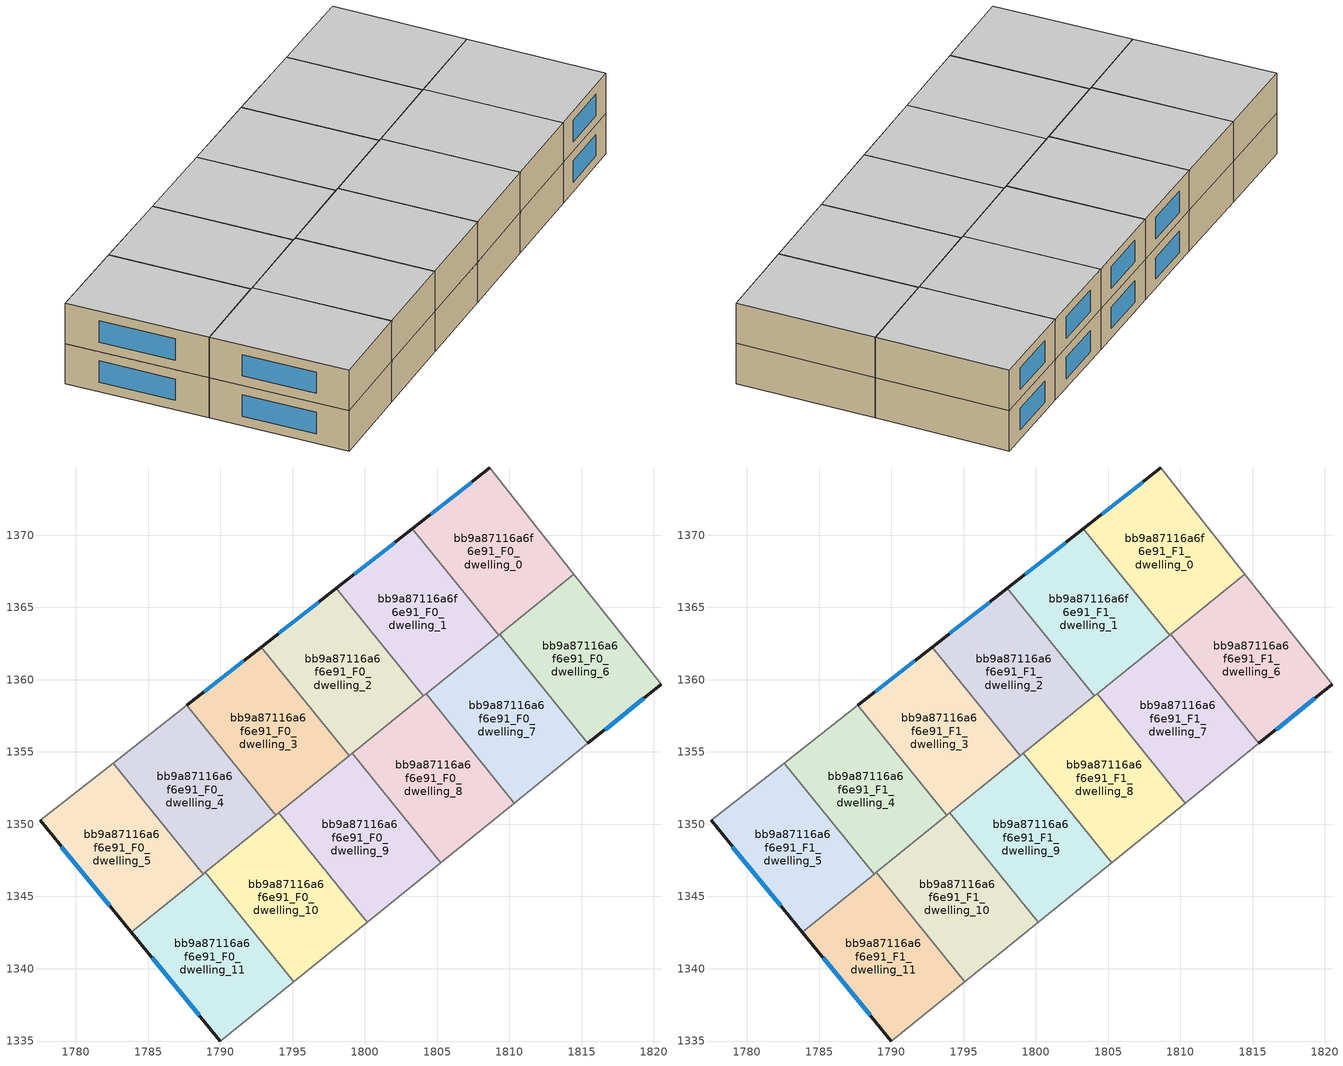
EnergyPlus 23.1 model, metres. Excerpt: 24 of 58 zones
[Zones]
bb9a87116a6f6e91_F0_dwelling_0
 floor ground (EU_floor_Construction): 1808.64,1374.64 1814.46,1367.29 1809.25,1363.08 1803.29,1370.45 z0
 wall outside (EU_wall_Construction): 1808.64,1374.64 1803.29,1370.45 z0:3
 wall adiabatic (EU_wall_Construction): 1814.46,1367.29 1808.64,1374.64 z0:3
 wall to bb9a87116a6f6e91_F0_dwelling_1 (EU_wall_Construction): 1803.29,1370.45 1809.25,1363.08 z0:3
 wall to bb9a87116a6f6e91_F0_dwelling_6 (EU_wall_Construction): 1809.32,1363.14 1814.46,1367.29 z0:3
 wall to bb9a87116a6f6e91_F0_dwelling_7 (EU_wall_Construction): 1809.25,1363.08 1809.32,1363.14 z0:3
 window (EU_Window_Construction): 1807.39,1373.66 1804.54,1371.43 z0.7:2.3
bb9a87116a6f6e91_F0_dwelling_1
 floor ground (EU_floor_Construction): 1803.29,1370.45 1809.25,1363.08 1804.06,1358.88 1798.03,1366.33 z0
 wall outside (EU_wall_Construction): 1803.29,1370.45 1798.03,1366.33 z0:3
 wall to bb9a87116a6f6e91_F0_dwelling_2 (EU_wall_Construction): 1798.03,1366.33 1804.06,1358.88 z0:3
 wall to bb9a87116a6f6e91_F0_dwelling_7 (EU_wall_Construction): 1804.23,1359.02 1809.25,1363.08 z0:3
 wall to bb9a87116a6f6e91_F0_dwelling_8 (EU_wall_Construction): 1804.06,1358.88 1804.23,1359.02 z0:3
 window (EU_Window_Construction): 1802.05,1369.48 1799.26,1367.3 z0.7:2.3
bb9a87116a6f6e91_F0_dwelling_10
 floor ground (EU_floor_Construction): 1794.05,1350.78 1800.16,1343.23 1795.07,1339.11 1788.95,1346.66 z0
 wall to bb9a87116a6f6e91_F0_dwelling_9 (EU_wall_Construction): 1800.16,1343.23 1794.05,1350.78 z0:3
 wall adiabatic (EU_wall_Construction): 1795.07,1339.11 1800.16,1343.23 z0:3
 wall to bb9a87116a6f6e91_F0_dwelling_11 (EU_wall_Construction): 1788.95,1346.66 1795.07,1339.11 z0:3
 wall to bb9a87116a6f6e91_F0_dwelling_4 (EU_wall_Construction): 1793.84,1350.61 1788.95,1346.66 z0:3
 wall to bb9a87116a6f6e91_F0_dwelling_3 (EU_wall_Construction): 1794.05,1350.78 1793.84,1350.61 z0:3
bb9a87116a6f6e91_F0_dwelling_11
 floor ground (EU_floor_Construction): 1788.95,1346.66 1795.07,1339.11 1789.99,1335 1783.84,1342.53 z0
 wall outside (EU_wall_Construction): 1783.84,1342.53 1789.99,1335 z0:3
 wall adiabatic (EU_wall_Construction): 1789.99,1335 1795.07,1339.11 z0:3
 wall to bb9a87116a6f6e91_F0_dwelling_5 (EU_wall_Construction): 1788.81,1346.54 1783.84,1342.53 z0:3
 wall to bb9a87116a6f6e91_F0_dwelling_4 (EU_wall_Construction): 1788.95,1346.66 1788.81,1346.54 z0:3
 window (EU_Window_Construction): 1785.29,1340.76 1788.55,1336.77 z0.7:2.3
bb9a87116a6f6e91_F0_dwelling_2
 floor ground (EU_floor_Construction): 1798.03,1366.33 1804.06,1358.88 1798.92,1354.72 1792.83,1362.25 z0
 wall outside (EU_wall_Construction): 1798.03,1366.33 1792.83,1362.25 z0:3
 wall to bb9a87116a6f6e91_F0_dwelling_3 (EU_wall_Construction): 1792.83,1362.25 1798.92,1354.72 1794.05,1350.78 z0:3
 wall to bb9a87116a6f6e91_F0_dwelling_9 (EU_wall_Construction): 1794.05,1350.78 1799.14,1354.9 z0:3
 wall to bb9a87116a6f6e91_F0_dwelling_8 (EU_wall_Construction): 1799.14,1354.9 1804.06,1358.88 z0:3
 window (EU_Window_Construction): 1796.81,1365.37 1794.05,1363.21 z0.7:2.3
bb9a87116a6f6e91_F0_dwelling_3
 floor ground (EU_floor_Construction): 1792.83,1362.25 1798.92,1354.72 1793.84,1350.61 1787.68,1358.22 z0
 wall outside (EU_wall_Construction): 1792.83,1362.25 1787.68,1358.22 z0:3
 wall to bb9a87116a6f6e91_F0_dwelling_4 (EU_wall_Construction): 1787.68,1358.22 1793.84,1350.61 z0:3
 window (EU_Window_Construction): 1791.62,1361.31 1788.89,1359.17 z0.7:2.3
bb9a87116a6f6e91_F0_dwelling_4
 floor ground (EU_floor_Construction): 1787.68,1358.22 1793.84,1350.61 1788.81,1346.54 1782.59,1354.23 z0
 wall to bb9a87116a6f6e91_F0_dwelling_5 (EU_wall_Construction): 1782.59,1354.23 1788.81,1346.54 z0:3
 wall adiabatic (EU_wall_Construction): 1787.68,1358.22 1782.59,1354.23 z0:3
bb9a87116a6f6e91_F0_dwelling_5
 floor ground (EU_floor_Construction): 1782.59,1354.23 1788.81,1346.54 1783.84,1342.53 1777.53,1350.26 z0
 wall outside (EU_wall_Construction): 1777.53,1350.26 1783.84,1342.53 z0:3
 wall adiabatic (EU_wall_Construction): 1782.59,1354.23 1777.53,1350.26 z0:3
 window (EU_Window_Construction): 1779.01,1348.45 1782.36,1344.34 z0.7:2.3
bb9a87116a6f6e91_F0_dwelling_6
 floor ground (EU_floor_Construction): 1814.46,1367.29 1820.49,1359.67 1815.44,1355.59 1809.33,1363.14 z0
 wall outside (EU_wall_Construction): 1815.44,1355.59 1820.49,1359.67 z0:3
 wall adiabatic (EU_wall_Construction): 1820.49,1359.67 1814.46,1367.29 z0:3
 wall to bb9a87116a6f6e91_F0_dwelling_7 (EU_wall_Construction): 1809.33,1363.14 1815.44,1355.59 z0:3
 window (EU_Window_Construction): 1816.62,1356.55 1819.3,1358.71 z0.7:2.3
bb9a87116a6f6e91_F0_dwelling_7
 floor ground (EU_floor_Construction): 1809.33,1363.14 1815.44,1355.59 1810.34,1351.47 1804.23,1359.02 z0
 wall adiabatic (EU_wall_Construction): 1810.34,1351.47 1815.44,1355.59 z0:3
 wall to bb9a87116a6f6e91_F0_dwelling_8 (EU_wall_Construction): 1804.23,1359.02 1810.34,1351.47 z0:3
bb9a87116a6f6e91_F0_dwelling_8
 floor ground (EU_floor_Construction): 1804.23,1359.02 1810.34,1351.47 1805.25,1347.35 1799.14,1354.9 z0
 wall adiabatic (EU_wall_Construction): 1805.25,1347.35 1810.34,1351.47 z0:3
 wall to bb9a87116a6f6e91_F0_dwelling_9 (EU_wall_Construction): 1799.14,1354.9 1805.25,1347.35 z0:3
bb9a87116a6f6e91_F0_dwelling_9
 floor ground (EU_floor_Construction): 1799.14,1354.9 1805.25,1347.35 1800.16,1343.23 1794.05,1350.78 z0
 wall adiabatic (EU_wall_Construction): 1800.16,1343.23 1805.25,1347.35 z0:3
bb9a87116a6f6e91_F1_dwelling_0
 floor to bb9a87116a6f6e91_F0_dwelling_0 (EU_floor_Construction): 1808.64,1374.64 1814.46,1367.29 1809.25,1363.08 1803.29,1370.45 z3
 wall outside (EU_wall_Construction): 1808.64,1374.64 1803.29,1370.45 z3:6
 wall adiabatic (EU_wall_Construction): 1814.46,1367.29 1808.64,1374.64 z3:6
 wall to bb9a87116a6f6e91_F1_dwelling_1 (EU_wall_Construction): 1803.29,1370.45 1809.25,1363.08 z3:6
 wall to bb9a87116a6f6e91_F1_dwelling_6 (EU_wall_Construction): 1809.32,1363.14 1814.46,1367.29 z3:6
 wall to bb9a87116a6f6e91_F1_dwelling_7 (EU_wall_Construction): 1809.25,1363.08 1809.32,1363.14 z3:6
 window (EU_Window_Construction): 1807.39,1373.66 1804.54,1371.43 z3.7:5.3
 ceiling to bb9a87116a6f6e91_F2_dwelling_0 (EU_floor_Construction): 1814.46,1367.29 1808.64,1374.64 1803.29,1370.45 1809.25,1363.08 z6
bb9a87116a6f6e91_F1_dwelling_1
 floor to bb9a87116a6f6e91_F0_dwelling_1 (EU_floor_Construction): 1803.29,1370.45 1809.25,1363.08 1804.06,1358.88 1798.03,1366.33 z3
 wall outside (EU_wall_Construction): 1803.29,1370.45 1798.03,1366.33 z3:6
 wall to bb9a87116a6f6e91_F1_dwelling_2 (EU_wall_Construction): 1798.03,1366.33 1804.06,1358.88 z3:6
 wall to bb9a87116a6f6e91_F1_dwelling_7 (EU_wall_Construction): 1804.23,1359.02 1809.25,1363.08 z3:6
 wall to bb9a87116a6f6e91_F1_dwelling_8 (EU_wall_Construction): 1804.06,1358.88 1804.23,1359.02 z3:6
 window (EU_Window_Construction): 1802.05,1369.48 1799.26,1367.3 z3.7:5.3
 ceiling to bb9a87116a6f6e91_F2_dwelling_1 (EU_floor_Construction): 1809.25,1363.08 1803.29,1370.45 1798.03,1366.33 1804.06,1358.88 z6
bb9a87116a6f6e91_F1_dwelling_10
 floor to bb9a87116a6f6e91_F0_dwelling_10 (EU_floor_Construction): 1794.05,1350.78 1800.16,1343.23 1795.07,1339.11 1788.95,1346.66 z3
 wall to bb9a87116a6f6e91_F1_dwelling_9 (EU_wall_Construction): 1800.16,1343.23 1794.05,1350.78 z3:6
 wall adiabatic (EU_wall_Construction): 1795.07,1339.11 1800.16,1343.23 z3:6
 wall to bb9a87116a6f6e91_F1_dwelling_11 (EU_wall_Construction): 1788.95,1346.66 1795.07,1339.11 z3:6
 wall to bb9a87116a6f6e91_F1_dwelling_4 (EU_wall_Construction): 1793.84,1350.61 1788.95,1346.66 z3:6
 wall to bb9a87116a6f6e91_F1_dwelling_3 (EU_wall_Construction): 1794.05,1350.78 1793.84,1350.61 z3:6
 ceiling to bb9a87116a6f6e91_F2_dwelling_10 (EU_floor_Construction): 1800.16,1343.23 1794.05,1350.78 1788.95,1346.66 1795.07,1339.11 z6
bb9a87116a6f6e91_F1_dwelling_11
 floor to bb9a87116a6f6e91_F0_dwelling_11 (EU_floor_Construction): 1788.95,1346.66 1795.07,1339.11 1789.99,1335 1783.84,1342.53 z3
 wall outside (EU_wall_Construction): 1783.84,1342.53 1789.99,1335 z3:6
 wall adiabatic (EU_wall_Construction): 1789.99,1335 1795.07,1339.11 z3:6
 wall to bb9a87116a6f6e91_F1_dwelling_5 (EU_wall_Construction): 1788.81,1346.54 1783.84,1342.53 z3:6
 wall to bb9a87116a6f6e91_F1_dwelling_4 (EU_wall_Construction): 1788.95,1346.66 1788.81,1346.54 z3:6
 window (EU_Window_Construction): 1785.29,1340.76 1788.55,1336.77 z3.7:5.3
 ceiling to bb9a87116a6f6e91_F2_dwelling_11 (EU_floor_Construction): 1795.07,1339.11 1788.95,1346.66 1783.84,1342.53 1789.99,1335 z6
bb9a87116a6f6e91_F1_dwelling_2
 floor to bb9a87116a6f6e91_F0_dwelling_2 (EU_floor_Construction): 1798.03,1366.33 1804.06,1358.88 1798.92,1354.72 1792.83,1362.25 z3
 wall outside (EU_wall_Construction): 1798.03,1366.33 1792.83,1362.25 z3:6
 wall to bb9a87116a6f6e91_F1_dwelling_3 (EU_wall_Construction): 1792.83,1362.25 1798.92,1354.72 1794.05,1350.78 z3:6
 wall to bb9a87116a6f6e91_F1_dwelling_9 (EU_wall_Construction): 1794.05,1350.78 1799.14,1354.9 z3:6
 wall to bb9a87116a6f6e91_F1_dwelling_8 (EU_wall_Construction): 1799.14,1354.9 1804.06,1358.88 z3:6
 window (EU_Window_Construction): 1796.81,1365.37 1794.05,1363.21 z3.7:5.3
 ceiling to bb9a87116a6f6e91_F2_dwelling_2 (EU_floor_Construction): 1804.06,1358.88 1798.03,1366.33 1792.83,1362.25 1798.92,1354.72 z6
bb9a87116a6f6e91_F1_dwelling_3
 floor to bb9a87116a6f6e91_F0_dwelling_3 (EU_floor_Construction): 1792.83,1362.25 1798.92,1354.72 1793.84,1350.61 1787.68,1358.22 z3
 wall outside (EU_wall_Construction): 1792.83,1362.25 1787.68,1358.22 z3:6
 wall to bb9a87116a6f6e91_F1_dwelling_4 (EU_wall_Construction): 1787.68,1358.22 1793.84,1350.61 z3:6
 window (EU_Window_Construction): 1791.62,1361.31 1788.89,1359.17 z3.7:5.3
 ceiling to bb9a87116a6f6e91_F2_dwelling_3 (EU_floor_Construction): 1798.92,1354.72 1792.83,1362.25 1787.68,1358.22 1793.84,1350.61 z6
bb9a87116a6f6e91_F1_dwelling_4
 floor to bb9a87116a6f6e91_F0_dwelling_4 (EU_floor_Construction): 1787.68,1358.22 1793.84,1350.61 1788.81,1346.54 1782.59,1354.23 z3
 wall to bb9a87116a6f6e91_F1_dwelling_5 (EU_wall_Construction): 1782.59,1354.23 1788.81,1346.54 z3:6
 wall adiabatic (EU_wall_Construction): 1787.68,1358.22 1782.59,1354.23 z3:6
 ceiling to bb9a87116a6f6e91_F2_dwelling_4 (EU_floor_Construction): 1793.84,1350.61 1787.68,1358.22 1782.59,1354.23 1788.81,1346.54 z6
bb9a87116a6f6e91_F1_dwelling_5
 floor to bb9a87116a6f6e91_F0_dwelling_5 (EU_floor_Construction): 1782.59,1354.23 1788.81,1346.54 1783.84,1342.53 1777.53,1350.26 z3
 wall outside (EU_wall_Construction): 1777.53,1350.26 1783.84,1342.53 z3:6
 wall adiabatic (EU_wall_Construction): 1782.59,1354.23 1777.53,1350.26 z3:6
 window (EU_Window_Construction): 1779.01,1348.45 1782.36,1344.34 z3.7:5.3
 ceiling to bb9a87116a6f6e91_F2_dwelling_5 (EU_floor_Construction): 1788.81,1346.54 1782.59,1354.23 1777.53,1350.26 1783.84,1342.53 z6
bb9a87116a6f6e91_F1_dwelling_6
 floor to bb9a87116a6f6e91_F0_dwelling_6 (EU_floor_Construction): 1814.46,1367.29 1820.49,1359.67 1815.44,1355.59 1809.33,1363.14 z3
 wall outside (EU_wall_Construction): 1815.44,1355.59 1820.49,1359.67 z3:6
 wall adiabatic (EU_wall_Construction): 1820.49,1359.67 1814.46,1367.29 z3:6
 wall to bb9a87116a6f6e91_F1_dwelling_7 (EU_wall_Construction): 1809.33,1363.14 1815.44,1355.59 z3:6
 window (EU_Window_Construction): 1816.62,1356.55 1819.3,1358.71 z3.7:5.3
 ceiling to bb9a87116a6f6e91_F2_dwelling_6 (EU_floor_Construction): 1820.49,1359.67 1814.46,1367.29 1809.33,1363.14 1815.44,1355.59 z6
bb9a87116a6f6e91_F1_dwelling_7
 floor to bb9a87116a6f6e91_F0_dwelling_7 (EU_floor_Construction): 1809.33,1363.14 1815.44,1355.59 1810.34,1351.47 1804.23,1359.02 z3
 wall adiabatic (EU_wall_Construction): 1810.34,1351.47 1815.44,1355.59 z3:6
 wall to bb9a87116a6f6e91_F1_dwelling_8 (EU_wall_Construction): 1804.23,1359.02 1810.34,1351.47 z3:6
 ceiling to bb9a87116a6f6e91_F2_dwelling_7 (EU_floor_Construction): 1815.44,1355.59 1809.33,1363.14 1804.23,1359.02 1810.34,1351.47 z6
bb9a87116a6f6e91_F1_dwelling_8
 floor to bb9a87116a6f6e91_F0_dwelling_8 (EU_floor_Construction): 1804.23,1359.02 1810.34,1351.47 1805.25,1347.35 1799.14,1354.9 z3
 wall adiabatic (EU_wall_Construction): 1805.25,1347.35 1810.34,1351.47 z3:6
 wall to bb9a87116a6f6e91_F1_dwelling_9 (EU_wall_Construction): 1799.14,1354.9 1805.25,1347.35 z3:6
 ceiling to bb9a87116a6f6e91_F2_dwelling_8 (EU_floor_Construction): 1810.34,1351.47 1804.23,1359.02 1799.14,1354.9 1805.25,1347.35 z6
bb9a87116a6f6e91_F1_dwelling_9
 floor to bb9a87116a6f6e91_F0_dwelling_9 (EU_floor_Construction): 1799.14,1354.9 1805.25,1347.35 1800.16,1343.23 1794.05,1350.78 z3
 wall adiabatic (EU_wall_Construction): 1800.16,1343.23 1805.25,1347.35 z3:6
 ceiling to bb9a87116a6f6e91_F2_dwelling_9 (EU_floor_Construction): 1805.25,1347.35 1799.14,1354.9 1794.05,1350.78 1800.16,1343.23 z6
[Building]
EU S2 Campaign: North Axis=0; Terrain=City; Solar Distribution=FullExterior
[Site:Location]
Budapest.Ferenc.Liszt.Intl.AP: Latitude=47.437; Longitude=19.256; Time Zone=1; Elevation=185
[SizingPeriod:WeatherFileDays]
AnnualSizingPeriod: Begin Month=1; Begin Day of Month=1; End Month=12; End Day of Month=31; Day of Week for Start Day=Monday; Use Weather File Daylight Saving Period=No; Use Weather File Rain and Snow Indicators=No
[MATERIAL]
EU_InternalMass_Material: Roughness=MediumRough; Thickness=0.1; Conductivity=1; Density=1800; Specific Heat=900; Thermal Absorptance=0.9; Solar Absorptance=0.7; Visible Absorptance=0.7
[MATERIAL:NOMASS] Roughness=MediumRough; Thermal Absorptance=0.9; Solar Absorptance=0.7; Visible Absorptance=0.7
Name | Thermal Resistance
EU_wall_NoMass | 0.832559
EU_floor_NoMass | 0.872794
[WINDOWMATERIAL:SIMPLEGLAZINGSYSTEM]
EU_Window_SimpleGlazing: UFactor=2.79869; Solar Heat Gain Coefficient=0.75; Visible Transmittance=0.75
[CONSTRUCTION]
EU_wall_Construction: EU_wall_NoMass
EU_floor_Construction: EU_floor_NoMass
EU_Window_Construction: EU_Window_SimpleGlazing
EU_InternalMass_Construction: EU_InternalMass_Material
[ZONE] Type=1; Multiplier=1; Ceiling Height=autocalculate; Floor Area=autocalculate; Part of Total Floor Area=Yes
Name | Volume
bb9a87116a6f6e91_F0_dwelling_0; bb9a87116a6f6e91_F1_dwelling_0 | 190.965
bb9a87116a6f6e91_F0_dwelling_1; bb9a87116a6f6e91_F1_dwelling_1 | 190.958
bb9a87116a6f6e91_F0_dwelling_10; bb9a87116a6f6e91_F1_dwelling_10; bb9a87116a6f6e91_F0_dwelling_8; bb9a87116a6f6e91_F1_dwelling_8 | 190.979
bb9a87116a6f6e91_F0_dwelling_11; bb9a87116a6f6e91_F1_dwelling_11 | 190.956
bb9a87116a6f6e91_F0_dwelling_2; bb9a87116a6f6e91_F1_dwelling_2 | 190.976
bb9a87116a6f6e91_F0_dwelling_3; bb9a87116a6f6e91_F1_dwelling_3 | 190.939
bb9a87116a6f6e91_F0_dwelling_4; bb9a87116a6f6e91_F1_dwelling_4; bb9a87116a6f6e91_F0_dwelling_9; bb9a87116a6f6e91_F1_dwelling_9 | 190.963
bb9a87116a6f6e91_F0_dwelling_5; bb9a87116a6f6e91_F1_dwelling_5; bb9a87116a6f6e91_F0_dwelling_7; bb9a87116a6f6e91_F1_dwelling_7 | 190.96
bb9a87116a6f6e91_F0_dwelling_6; bb9a87116a6f6e91_F1_dwelling_6 | 190.962
[INTERNALMASS] Construction=EU_InternalMass_Construction
Name | Zone or ZoneList | Surface Area
bb9a87116a6f6e91_F0_dwelling_0_EU_InternalMass | bb9a87116a6f6e91_F0_dwelling_0 | 63.6552
bb9a87116a6f6e91_F0_dwelling_1_EU_InternalMass | bb9a87116a6f6e91_F0_dwelling_1 | 63.6527
bb9a87116a6f6e91_F0_dwelling_2_EU_InternalMass | bb9a87116a6f6e91_F0_dwelling_2 | 63.6597
bb9a87116a6f6e91_F0_dwelling_3_EU_InternalMass | bb9a87116a6f6e91_F0_dwelling_3 | 63.6465
bb9a87116a6f6e91_F0_dwelling_4_EU_InternalMass | bb9a87116a6f6e91_F0_dwelling_4 | 63.654
bb9a87116a6f6e91_F0_dwelling_5_EU_InternalMass | bb9a87116a6f6e91_F0_dwelling_5 | 63.6535
bb9a87116a6f6e91_F0_dwelling_6_EU_InternalMass | bb9a87116a6f6e91_F0_dwelling_6 | 63.6541
bb9a87116a6f6e91_F0_dwelling_7_EU_InternalMass | bb9a87116a6f6e91_F0_dwelling_7 | 63.6532
bb9a87116a6f6e91_F0_dwelling_8_EU_InternalMass | bb9a87116a6f6e91_F0_dwelling_8 | 63.6596
bb9a87116a6f6e91_F0_dwelling_9_EU_InternalMass | bb9a87116a6f6e91_F0_dwelling_9 | 63.654
bb9a87116a6f6e91_F0_dwelling_10_EU_InternalMass | bb9a87116a6f6e91_F0_dwelling_10 | 63.6596
bb9a87116a6f6e91_F0_dwelling_11_EU_InternalMass | bb9a87116a6f6e91_F0_dwelling_11 | 63.652
bb9a87116a6f6e91_F1_dwelling_0_EU_InternalMass | bb9a87116a6f6e91_F1_dwelling_0 | 63.6552
bb9a87116a6f6e91_F1_dwelling_1_EU_InternalMass | bb9a87116a6f6e91_F1_dwelling_1 | 63.6527
bb9a87116a6f6e91_F1_dwelling_2_EU_InternalMass | bb9a87116a6f6e91_F1_dwelling_2 | 63.6597
bb9a87116a6f6e91_F1_dwelling_3_EU_InternalMass | bb9a87116a6f6e91_F1_dwelling_3 | 63.6465
bb9a87116a6f6e91_F1_dwelling_4_EU_InternalMass | bb9a87116a6f6e91_F1_dwelling_4 | 63.654
bb9a87116a6f6e91_F1_dwelling_5_EU_InternalMass | bb9a87116a6f6e91_F1_dwelling_5 | 63.6535
bb9a87116a6f6e91_F1_dwelling_6_EU_InternalMass | bb9a87116a6f6e91_F1_dwelling_6 | 63.6541
bb9a87116a6f6e91_F1_dwelling_7_EU_InternalMass | bb9a87116a6f6e91_F1_dwelling_7 | 63.6532
bb9a87116a6f6e91_F1_dwelling_8_EU_InternalMass | bb9a87116a6f6e91_F1_dwelling_8 | 63.6596
bb9a87116a6f6e91_F1_dwelling_9_EU_InternalMass | bb9a87116a6f6e91_F1_dwelling_9 | 63.654
bb9a87116a6f6e91_F1_dwelling_10_EU_InternalMass | bb9a87116a6f6e91_F1_dwelling_10 | 63.6596
bb9a87116a6f6e91_F1_dwelling_11_EU_InternalMass | bb9a87116a6f6e91_F1_dwelling_11 | 63.652
[OTHEREQUIPMENT] Fuel Type=Electricity; Design Level Calculation Method=Watts/Area; Power per Zone Floor Area=1; Fraction Latent=0; Fraction Radiant=0; Fraction Lost=0; Carbon Dioxide Generation Rate=0; EndUse Subcategory=EU_Step8_InternalGains
Name | Zone or ZoneList or Space or SpaceList | Schedule
EU_Step8_InternalGain_bb9a87116a6f6e91_F0_dwelling_0_f000 | bb9a87116a6f6e91_F0_dwelling_0 | EU_Step8_GainSchedule_bb9a87116a6f6e91_F0_dwelling_0_f000
EU_Step8_InternalGain_bb9a87116a6f6e91_F0_dwelling_1_f000 | bb9a87116a6f6e91_F0_dwelling_1 | EU_Step8_GainSchedule_bb9a87116a6f6e91_F0_dwelling_1_f000
EU_Step8_InternalGain_bb9a87116a6f6e91_F0_dwelling_2_f000 | bb9a87116a6f6e91_F0_dwelling_2 | EU_Step8_GainSchedule_bb9a87116a6f6e91_F0_dwelling_2_f000
EU_Step8_InternalGain_bb9a87116a6f6e91_F0_dwelling_3_f000 | bb9a87116a6f6e91_F0_dwelling_3 | EU_Step8_GainSchedule_bb9a87116a6f6e91_F0_dwelling_3_f000
EU_Step8_InternalGain_bb9a87116a6f6e91_F0_dwelling_4_f000 | bb9a87116a6f6e91_F0_dwelling_4 | EU_Step8_GainSchedule_bb9a87116a6f6e91_F0_dwelling_4_f000
EU_Step8_InternalGain_bb9a87116a6f6e91_F0_dwelling_5_f000 | bb9a87116a6f6e91_F0_dwelling_5 | EU_Step8_GainSchedule_bb9a87116a6f6e91_F0_dwelling_5_f000
EU_Step8_InternalGain_bb9a87116a6f6e91_F0_dwelling_6_f000 | bb9a87116a6f6e91_F0_dwelling_6 | EU_Step8_GainSchedule_bb9a87116a6f6e91_F0_dwelling_6_f000
EU_Step8_InternalGain_bb9a87116a6f6e91_F0_dwelling_7_f000 | bb9a87116a6f6e91_F0_dwelling_7 | EU_Step8_GainSchedule_bb9a87116a6f6e91_F0_dwelling_7_f000
EU_Step8_InternalGain_bb9a87116a6f6e91_F0_dwelling_8_f000 | bb9a87116a6f6e91_F0_dwelling_8 | EU_Step8_GainSchedule_bb9a87116a6f6e91_F0_dwelling_8_f000
EU_Step8_InternalGain_bb9a87116a6f6e91_F0_dwelling_9_f000 | bb9a87116a6f6e91_F0_dwelling_9 | EU_Step8_GainSchedule_bb9a87116a6f6e91_F0_dwelling_9_f000
EU_Step8_InternalGain_bb9a87116a6f6e91_F0_dwelling_10_f000 | bb9a87116a6f6e91_F0_dwelling_10 | EU_Step8_GainSchedule_bb9a87116a6f6e91_F0_dwelling_10_f000
EU_Step8_InternalGain_bb9a87116a6f6e91_F0_dwelling_11_f000 | bb9a87116a6f6e91_F0_dwelling_11 | EU_Step8_GainSchedule_bb9a87116a6f6e91_F0_dwelling_11_f000
EU_Step8_InternalGain_bb9a87116a6f6e91_F1_dwelling_0_f000 | bb9a87116a6f6e91_F1_dwelling_0 | EU_Step8_GainSchedule_bb9a87116a6f6e91_F1_dwelling_0_f000
EU_Step8_InternalGain_bb9a87116a6f6e91_F1_dwelling_1_f000 | bb9a87116a6f6e91_F1_dwelling_1 | EU_Step8_GainSchedule_bb9a87116a6f6e91_F1_dwelling_1_f000
EU_Step8_InternalGain_bb9a87116a6f6e91_F1_dwelling_2_f000 | bb9a87116a6f6e91_F1_dwelling_2 | EU_Step8_GainSchedule_bb9a87116a6f6e91_F1_dwelling_2_f000
EU_Step8_InternalGain_bb9a87116a6f6e91_F1_dwelling_3_f000 | bb9a87116a6f6e91_F1_dwelling_3 | EU_Step8_GainSchedule_bb9a87116a6f6e91_F1_dwelling_3_f000
EU_Step8_InternalGain_bb9a87116a6f6e91_F1_dwelling_4_f000 | bb9a87116a6f6e91_F1_dwelling_4 | EU_Step8_GainSchedule_bb9a87116a6f6e91_F1_dwelling_4_f000
EU_Step8_InternalGain_bb9a87116a6f6e91_F1_dwelling_5_f000 | bb9a87116a6f6e91_F1_dwelling_5 | EU_Step8_GainSchedule_bb9a87116a6f6e91_F1_dwelling_5_f000
EU_Step8_InternalGain_bb9a87116a6f6e91_F1_dwelling_6_f000 | bb9a87116a6f6e91_F1_dwelling_6 | EU_Step8_GainSchedule_bb9a87116a6f6e91_F1_dwelling_6_f000
EU_Step8_InternalGain_bb9a87116a6f6e91_F1_dwelling_7_f000 | bb9a87116a6f6e91_F1_dwelling_7 | EU_Step8_GainSchedule_bb9a87116a6f6e91_F1_dwelling_7_f000
EU_Step8_InternalGain_bb9a87116a6f6e91_F1_dwelling_8_f000 | bb9a87116a6f6e91_F1_dwelling_8 | EU_Step8_GainSchedule_bb9a87116a6f6e91_F1_dwelling_8_f000
EU_Step8_InternalGain_bb9a87116a6f6e91_F1_dwelling_9_f000 | bb9a87116a6f6e91_F1_dwelling_9 | EU_Step8_GainSchedule_bb9a87116a6f6e91_F1_dwelling_9_f000
EU_Step8_InternalGain_bb9a87116a6f6e91_F1_dwelling_10_f000 | bb9a87116a6f6e91_F1_dwelling_10 | EU_Step8_GainSchedule_bb9a87116a6f6e91_F1_dwelling_10_f000
EU_Step8_InternalGain_bb9a87116a6f6e91_F1_dwelling_11_f000 | bb9a87116a6f6e91_F1_dwelling_11 | EU_Step8_GainSchedule_bb9a87116a6f6e91_F1_dwelling_11_f000
[ZONEVENTILATION:DESIGNFLOWRATE] Schedule=EU_AlwaysOn; Design Flow Rate Calculation Method=AirChanges/Hour; Air Changes per Hour=0.475469; Ventilation Type=Natural; Fan Pressure Rise=0; Fan Total Efficiency=1; Constant Term Coefficient=1; Temperature Term Coefficient=0; Velocity Term Coefficient=0; Velocity Squared Term Coefficient=0; Minimum Indoor Temperature=-100; Maximum Indoor Temperature=100; Delta Temperature=-100; Minimum Outdoor Temperature=-100; Maximum Outdoor Temperature=100; Maximum Wind Speed=40
Name | Zone or ZoneList or Space or SpaceList
EU_ConstantAir_bb9a87116a6f6e91_F0_dwelling_0 | bb9a87116a6f6e91_F0_dwelling_0
EU_ConstantAir_bb9a87116a6f6e91_F0_dwelling_1 | bb9a87116a6f6e91_F0_dwelling_1
EU_ConstantAir_bb9a87116a6f6e91_F0_dwelling_2 | bb9a87116a6f6e91_F0_dwelling_2
EU_ConstantAir_bb9a87116a6f6e91_F0_dwelling_3 | bb9a87116a6f6e91_F0_dwelling_3
EU_ConstantAir_bb9a87116a6f6e91_F0_dwelling_4 | bb9a87116a6f6e91_F0_dwelling_4
EU_ConstantAir_bb9a87116a6f6e91_F0_dwelling_5 | bb9a87116a6f6e91_F0_dwelling_5
EU_ConstantAir_bb9a87116a6f6e91_F0_dwelling_6 | bb9a87116a6f6e91_F0_dwelling_6
EU_ConstantAir_bb9a87116a6f6e91_F0_dwelling_7 | bb9a87116a6f6e91_F0_dwelling_7
EU_ConstantAir_bb9a87116a6f6e91_F0_dwelling_8 | bb9a87116a6f6e91_F0_dwelling_8
EU_ConstantAir_bb9a87116a6f6e91_F0_dwelling_9 | bb9a87116a6f6e91_F0_dwelling_9
EU_ConstantAir_bb9a87116a6f6e91_F0_dwelling_10 | bb9a87116a6f6e91_F0_dwelling_10
EU_ConstantAir_bb9a87116a6f6e91_F0_dwelling_11 | bb9a87116a6f6e91_F0_dwelling_11
EU_ConstantAir_bb9a87116a6f6e91_F1_dwelling_0 | bb9a87116a6f6e91_F1_dwelling_0
EU_ConstantAir_bb9a87116a6f6e91_F1_dwelling_1 | bb9a87116a6f6e91_F1_dwelling_1
EU_ConstantAir_bb9a87116a6f6e91_F1_dwelling_2 | bb9a87116a6f6e91_F1_dwelling_2
EU_ConstantAir_bb9a87116a6f6e91_F1_dwelling_3 | bb9a87116a6f6e91_F1_dwelling_3
EU_ConstantAir_bb9a87116a6f6e91_F1_dwelling_4 | bb9a87116a6f6e91_F1_dwelling_4
EU_ConstantAir_bb9a87116a6f6e91_F1_dwelling_5 | bb9a87116a6f6e91_F1_dwelling_5
EU_ConstantAir_bb9a87116a6f6e91_F1_dwelling_6 | bb9a87116a6f6e91_F1_dwelling_6
EU_ConstantAir_bb9a87116a6f6e91_F1_dwelling_7 | bb9a87116a6f6e91_F1_dwelling_7
EU_ConstantAir_bb9a87116a6f6e91_F1_dwelling_8 | bb9a87116a6f6e91_F1_dwelling_8
EU_ConstantAir_bb9a87116a6f6e91_F1_dwelling_9 | bb9a87116a6f6e91_F1_dwelling_9
EU_ConstantAir_bb9a87116a6f6e91_F1_dwelling_10 | bb9a87116a6f6e91_F1_dwelling_10
EU_ConstantAir_bb9a87116a6f6e91_F1_dwelling_11 | bb9a87116a6f6e91_F1_dwelling_11
[HVACTEMPLATE:THERMOSTAT] Constant Heating Setpoint=20; Constant Cooling Setpoint=50
EU_HeatOnly_bb9a87116a6f6e91_F0_dwelling_0; EU_HeatOnly_bb9a87116a6f6e91_F0_dwelling_1; EU_HeatOnly_bb9a87116a6f6e91_F0_dwelling_2; EU_HeatOnly_bb9a87116a6f6e91_F0_dwelling_3; EU_HeatOnly_bb9a87116a6f6e91_F0_dwelling_4; EU_HeatOnly_bb9a87116a6f6e91_F0_dwelling_5; EU_HeatOnly_bb9a87116a6f6e91_F0_dwelling_6; EU_HeatOnly_bb9a87116a6f6e91_F0_dwelling_7; EU_HeatOnly_bb9a87116a6f6e91_F0_dwelling_8; EU_HeatOnly_bb9a87116a6f6e91_F0_dwelling_9; EU_HeatOnly_bb9a87116a6f6e91_F0_dwelling_10; EU_HeatOnly_bb9a87116a6f6e91_F0_dwelling_11; EU_HeatOnly_bb9a87116a6f6e91_F1_dwelling_0; EU_HeatOnly_bb9a87116a6f6e91_F1_dwelling_1; EU_HeatOnly_bb9a87116a6f6e91_F1_dwelling_2; EU_HeatOnly_bb9a87116a6f6e91_F1_dwelling_3; EU_HeatOnly_bb9a87116a6f6e91_F1_dwelling_4; EU_HeatOnly_bb9a87116a6f6e91_F1_dwelling_5; EU_HeatOnly_bb9a87116a6f6e91_F1_dwelling_6; EU_HeatOnly_bb9a87116a6f6e91_F1_dwelling_7; EU_HeatOnly_bb9a87116a6f6e91_F1_dwelling_8; EU_HeatOnly_bb9a87116a6f6e91_F1_dwelling_9; EU_HeatOnly_bb9a87116a6f6e91_F1_dwelling_10; EU_HeatOnly_bb9a87116a6f6e91_F1_dwelling_11; EU_HeatOnly_bb9a87116a6f6e91_F2_dwelling_0; EU_HeatOnly_bb9a87116a6f6e91_F2_dwelling_1; EU_HeatOnly_bb9a87116a6f6e91_F2_dwelling_2; EU_HeatOnly_bb9a87116a6f6e91_F2_dwelling_3; EU_HeatOnly_bb9a87116a6f6e91_F2_dwelling_4; EU_HeatOnly_bb9a87116a6f6e91_F2_dwelling_5; EU_HeatOnly_bb9a87116a6f6e91_F2_dwelling_6; EU_HeatOnly_bb9a87116a6f6e91_F2_dwelling_7; EU_HeatOnly_bb9a87116a6f6e91_F2_dwelling_8; EU_HeatOnly_bb9a87116a6f6e91_F2_dwelling_9; EU_HeatOnly_bb9a87116a6f6e91_F2_dwelling_10; EU_HeatOnly_bb9a87116a6f6e91_F2_dwelling_11; EU_HeatOnly_bb9a87116a6f6e91_F3_dwelling_0; EU_HeatOnly_bb9a87116a6f6e91_F3_dwelling_1; EU_HeatOnly_bb9a87116a6f6e91_F3_dwelling_2; EU_HeatOnly_bb9a87116a6f6e91_F3_dwelling_3; EU_HeatOnly_bb9a87116a6f6e91_F3_dwelling_4; EU_HeatOnly_bb9a87116a6f6e91_F3_dwelling_5; EU_HeatOnly_bb9a87116a6f6e91_F3_dwelling_6; EU_HeatOnly_bb9a87116a6f6e91_F3_dwelling_7; EU_HeatOnly_bb9a87116a6f6e91_F3_dwelling_8; EU_HeatOnly_bb9a87116a6f6e91_F3_dwelling_9; EU_HeatOnly_bb9a87116a6f6e91_F3_dwelling_10; EU_HeatOnly_bb9a87116a6f6e91_F4_dwelling_0; EU_HeatOnly_bb9a87116a6f6e91_F4_dwelling_1; EU_HeatOnly_bb9a87116a6f6e91_F4_dwelling_2; EU_HeatOnly_bb9a87116a6f6e91_F4_dwelling_3; EU_HeatOnly_bb9a87116a6f6e91_F4_dwelling_4; EU_HeatOnly_bb9a87116a6f6e91_F4_dwelling_5; EU_HeatOnly_bb9a87116a6f6e91_F4_dwelling_6; EU_HeatOnly_bb9a87116a6f6e91_F4_dwelling_7; EU_HeatOnly_bb9a87116a6f6e91_F4_dwelling_8; EU_HeatOnly_bb9a87116a6f6e91_F4_dwelling_9; EU_HeatOnly_bb9a87116a6f6e91_F4_dwelling_10
[HVACTEMPLATE:ZONE:IDEALLOADSAIRSYSTEM] System Availability Schedule=EU_AlwaysOn; Maximum Heating Supply Air Temperature=50; Minimum Cooling Supply Air Temperature=13; Maximum Heating Supply Air Humidity Ratio=0.0156; Minimum Cooling Supply Air Humidity Ratio=0.0077; Heating Limit=NoLimit; Cooling Limit=NoLimit; Heating Availability Schedule=EU_AlwaysOn; Cooling Availability Schedule=EU_CoolingOff; Dehumidification Control Type=ConstantSensibleHeatRatio; Cooling Sensible Heat Ratio=0.7; Dehumidification Setpoint=60; Humidification Control Type=None; Humidification Setpoint=30; Outdoor Air Method=None; Outdoor Air Flow Rate per Person=0.00944; Outdoor Air Flow Rate per Zone Floor Area=0; Outdoor Air Flow Rate per Zone=0; Demand Controlled Ventilation Type=None; Outdoor Air Economizer Type=NoEconomizer; Heat Recovery Type=None; Sensible Heat Recovery Effectiveness=0.7; Latent Heat Recovery Effectiveness=0.65
Name | Template Thermostat
bb9a87116a6f6e91_F0_dwelling_0 | EU_HeatOnly_bb9a87116a6f6e91_F0_dwelling_0
bb9a87116a6f6e91_F0_dwelling_1 | EU_HeatOnly_bb9a87116a6f6e91_F0_dwelling_1
bb9a87116a6f6e91_F0_dwelling_2 | EU_HeatOnly_bb9a87116a6f6e91_F0_dwelling_2
bb9a87116a6f6e91_F0_dwelling_3 | EU_HeatOnly_bb9a87116a6f6e91_F0_dwelling_3
bb9a87116a6f6e91_F0_dwelling_4 | EU_HeatOnly_bb9a87116a6f6e91_F0_dwelling_4
bb9a87116a6f6e91_F0_dwelling_5 | EU_HeatOnly_bb9a87116a6f6e91_F0_dwelling_5
bb9a87116a6f6e91_F0_dwelling_6 | EU_HeatOnly_bb9a87116a6f6e91_F0_dwelling_6
bb9a87116a6f6e91_F0_dwelling_7 | EU_HeatOnly_bb9a87116a6f6e91_F0_dwelling_7
bb9a87116a6f6e91_F0_dwelling_8 | EU_HeatOnly_bb9a87116a6f6e91_F0_dwelling_8
bb9a87116a6f6e91_F0_dwelling_9 | EU_HeatOnly_bb9a87116a6f6e91_F0_dwelling_9
bb9a87116a6f6e91_F0_dwelling_10 | EU_HeatOnly_bb9a87116a6f6e91_F0_dwelling_10
bb9a87116a6f6e91_F0_dwelling_11 | EU_HeatOnly_bb9a87116a6f6e91_F0_dwelling_11
bb9a87116a6f6e91_F1_dwelling_0 | EU_HeatOnly_bb9a87116a6f6e91_F1_dwelling_0
bb9a87116a6f6e91_F1_dwelling_1 | EU_HeatOnly_bb9a87116a6f6e91_F1_dwelling_1
bb9a87116a6f6e91_F1_dwelling_2 | EU_HeatOnly_bb9a87116a6f6e91_F1_dwelling_2
bb9a87116a6f6e91_F1_dwelling_3 | EU_HeatOnly_bb9a87116a6f6e91_F1_dwelling_3
bb9a87116a6f6e91_F1_dwelling_4 | EU_HeatOnly_bb9a87116a6f6e91_F1_dwelling_4
bb9a87116a6f6e91_F1_dwelling_5 | EU_HeatOnly_bb9a87116a6f6e91_F1_dwelling_5
bb9a87116a6f6e91_F1_dwelling_6 | EU_HeatOnly_bb9a87116a6f6e91_F1_dwelling_6
bb9a87116a6f6e91_F1_dwelling_7 | EU_HeatOnly_bb9a87116a6f6e91_F1_dwelling_7
bb9a87116a6f6e91_F1_dwelling_8 | EU_HeatOnly_bb9a87116a6f6e91_F1_dwelling_8
bb9a87116a6f6e91_F1_dwelling_9 | EU_HeatOnly_bb9a87116a6f6e91_F1_dwelling_9
bb9a87116a6f6e91_F1_dwelling_10 | EU_HeatOnly_bb9a87116a6f6e91_F1_dwelling_10
bb9a87116a6f6e91_F1_dwelling_11 | EU_HeatOnly_bb9a87116a6f6e91_F1_dwelling_11
[SIZING:ZONE] Zone Cooling Design Supply Air Temperature Input Method=SupplyAirTemperature; Zone Cooling Design Supply Air Temperature=13; Zone Heating Design Supply Air Temperature Input Method=SupplyAirTemperature; Zone Heating Design Supply Air Temperature=50; Zone Cooling Design Supply Air Humidity Ratio=0.008; Zone Heating Design Supply Air Humidity Ratio=0.008; Cooling Design Air Flow Method=DesignDay; Cooling Design Air Flow Rate=0; Cooling Minimum Air Flow per Zone Floor Area=0.000762; Cooling Minimum Air Flow=0; Cooling Minimum Air Flow Fraction=0.2; Heating Design Air Flow Method=DesignDay; Heating Design Air Flow Rate=0; Heating Maximum Air Flow per Zone Floor Area=0.002032; Heating Maximum Air Flow=0.141576; Heating Maximum Air Flow Fraction=0.3; Account for Dedicated Outdoor Air System=No; Dedicated Outdoor Air System Control Strategy=NeutralSupplyAir; Dedicated Outdoor Air Low Setpoint Temperature for Design=autosize; Dedicated Outdoor Air High Setpoint Temperature for Design=autosize; Zone Load Sizing Method=Sensible Load Only No Latent Load; Zone Latent Cooling Design Supply Air Humidity Ratio Input Method=HumidityRatioDifference; Zone Cooling Design Supply Air Humidity Ratio Difference=0.005; Zone Latent Heating Design Supply Air Humidity Ratio Input Method=HumidityRatioDifference; Zone Humidification Design Supply Air Humidity Ratio Difference=0.005
bb9a87116a6f6e91_F0_dwelling_0; bb9a87116a6f6e91_F0_dwelling_1; bb9a87116a6f6e91_F0_dwelling_2; bb9a87116a6f6e91_F0_dwelling_3; bb9a87116a6f6e91_F0_dwelling_4; bb9a87116a6f6e91_F0_dwelling_5; bb9a87116a6f6e91_F0_dwelling_6; bb9a87116a6f6e91_F0_dwelling_7; bb9a87116a6f6e91_F0_dwelling_8; bb9a87116a6f6e91_F0_dwelling_9; bb9a87116a6f6e91_F0_dwelling_10; bb9a87116a6f6e91_F0_dwelling_11; bb9a87116a6f6e91_F1_dwelling_0; bb9a87116a6f6e91_F1_dwelling_1; bb9a87116a6f6e91_F1_dwelling_2; bb9a87116a6f6e91_F1_dwelling_3; bb9a87116a6f6e91_F1_dwelling_4; bb9a87116a6f6e91_F1_dwelling_5; bb9a87116a6f6e91_F1_dwelling_6; bb9a87116a6f6e91_F1_dwelling_7; bb9a87116a6f6e91_F1_dwelling_8; bb9a87116a6f6e91_F1_dwelling_9; bb9a87116a6f6e91_F1_dwelling_10; bb9a87116a6f6e91_F1_dwelling_11
[SCHEDULE:CONSTANT]
Name | Hourly Value
EU_AlwaysOn | 1
EU_CoolingOff | 0
[SCHEDULE:FILE] Column Number=1; Rows to Skip at Top=0; Number of Hours of Data=8760; Column Separator=Comma; Interpolate to Timestep=No; Minutes per Item=60; Adjust Schedule for Daylight Savings=Yes
Name | File
EU_Step8_GainSchedule_bb9a87116a6f6e91_F0_dwelling_0_f000 | ../../schedules/bb9a87116a6f6e91/bb9a87116a6f6e91_F0_dwelling_0_f000_gain.csv
EU_Step8_GainSchedule_bb9a87116a6f6e91_F0_dwelling_1_f000 | ../../schedules/bb9a87116a6f6e91/bb9a87116a6f6e91_F0_dwelling_1_f000_gain.csv
EU_Step8_GainSchedule_bb9a87116a6f6e91_F0_dwelling_2_f000 | ../../schedules/bb9a87116a6f6e91/bb9a87116a6f6e91_F0_dwelling_2_f000_gain.csv
EU_Step8_GainSchedule_bb9a87116a6f6e91_F0_dwelling_3_f000 | ../../schedules/bb9a87116a6f6e91/bb9a87116a6f6e91_F0_dwelling_3_f000_gain.csv
EU_Step8_GainSchedule_bb9a87116a6f6e91_F0_dwelling_4_f000 | ../../schedules/bb9a87116a6f6e91/bb9a87116a6f6e91_F0_dwelling_4_f000_gain.csv
EU_Step8_GainSchedule_bb9a87116a6f6e91_F0_dwelling_5_f000 | ../../schedules/bb9a87116a6f6e91/bb9a87116a6f6e91_F0_dwelling_5_f000_gain.csv
EU_Step8_GainSchedule_bb9a87116a6f6e91_F0_dwelling_6_f000 | ../../schedules/bb9a87116a6f6e91/bb9a87116a6f6e91_F0_dwelling_6_f000_gain.csv
EU_Step8_GainSchedule_bb9a87116a6f6e91_F0_dwelling_7_f000 | ../../schedules/bb9a87116a6f6e91/bb9a87116a6f6e91_F0_dwelling_7_f000_gain.csv
EU_Step8_GainSchedule_bb9a87116a6f6e91_F0_dwelling_8_f000 | ../../schedules/bb9a87116a6f6e91/bb9a87116a6f6e91_F0_dwelling_8_f000_gain.csv
EU_Step8_GainSchedule_bb9a87116a6f6e91_F0_dwelling_9_f000 | ../../schedules/bb9a87116a6f6e91/bb9a87116a6f6e91_F0_dwelling_9_f000_gain.csv
EU_Step8_GainSchedule_bb9a87116a6f6e91_F0_dwelling_10_f000 | ../../schedules/bb9a87116a6f6e91/bb9a87116a6f6e91_F0_dwelling_10_f000_gain.csv
EU_Step8_GainSchedule_bb9a87116a6f6e91_F0_dwelling_11_f000 | ../../schedules/bb9a87116a6f6e91/bb9a87116a6f6e91_F0_dwelling_11_f000_gain.csv
EU_Step8_GainSchedule_bb9a87116a6f6e91_F1_dwelling_0_f000 | ../../schedules/bb9a87116a6f6e91/bb9a87116a6f6e91_F1_dwelling_0_f000_gain.csv
EU_Step8_GainSchedule_bb9a87116a6f6e91_F1_dwelling_1_f000 | ../../schedules/bb9a87116a6f6e91/bb9a87116a6f6e91_F1_dwelling_1_f000_gain.csv
EU_Step8_GainSchedule_bb9a87116a6f6e91_F1_dwelling_2_f000 | ../../schedules/bb9a87116a6f6e91/bb9a87116a6f6e91_F1_dwelling_2_f000_gain.csv
EU_Step8_GainSchedule_bb9a87116a6f6e91_F1_dwelling_3_f000 | ../../schedules/bb9a87116a6f6e91/bb9a87116a6f6e91_F1_dwelling_3_f000_gain.csv
EU_Step8_GainSchedule_bb9a87116a6f6e91_F1_dwelling_4_f000 | ../../schedules/bb9a87116a6f6e91/bb9a87116a6f6e91_F1_dwelling_4_f000_gain.csv
EU_Step8_GainSchedule_bb9a87116a6f6e91_F1_dwelling_5_f000 | ../../schedules/bb9a87116a6f6e91/bb9a87116a6f6e91_F1_dwelling_5_f000_gain.csv
EU_Step8_GainSchedule_bb9a87116a6f6e91_F1_dwelling_6_f000 | ../../schedules/bb9a87116a6f6e91/bb9a87116a6f6e91_F1_dwelling_6_f000_gain.csv
EU_Step8_GainSchedule_bb9a87116a6f6e91_F1_dwelling_7_f000 | ../../schedules/bb9a87116a6f6e91/bb9a87116a6f6e91_F1_dwelling_7_f000_gain.csv
EU_Step8_GainSchedule_bb9a87116a6f6e91_F1_dwelling_8_f000 | ../../schedules/bb9a87116a6f6e91/bb9a87116a6f6e91_F1_dwelling_8_f000_gain.csv
EU_Step8_GainSchedule_bb9a87116a6f6e91_F1_dwelling_9_f000 | ../../schedules/bb9a87116a6f6e91/bb9a87116a6f6e91_F1_dwelling_9_f000_gain.csv
EU_Step8_GainSchedule_bb9a87116a6f6e91_F1_dwelling_10_f000 | ../../schedules/bb9a87116a6f6e91/bb9a87116a6f6e91_F1_dwelling_10_f000_gain.csv
EU_Step8_GainSchedule_bb9a87116a6f6e91_F1_dwelling_11_f000 | ../../schedules/bb9a87116a6f6e91/bb9a87116a6f6e91_F1_dwelling_11_f000_gain.csv
